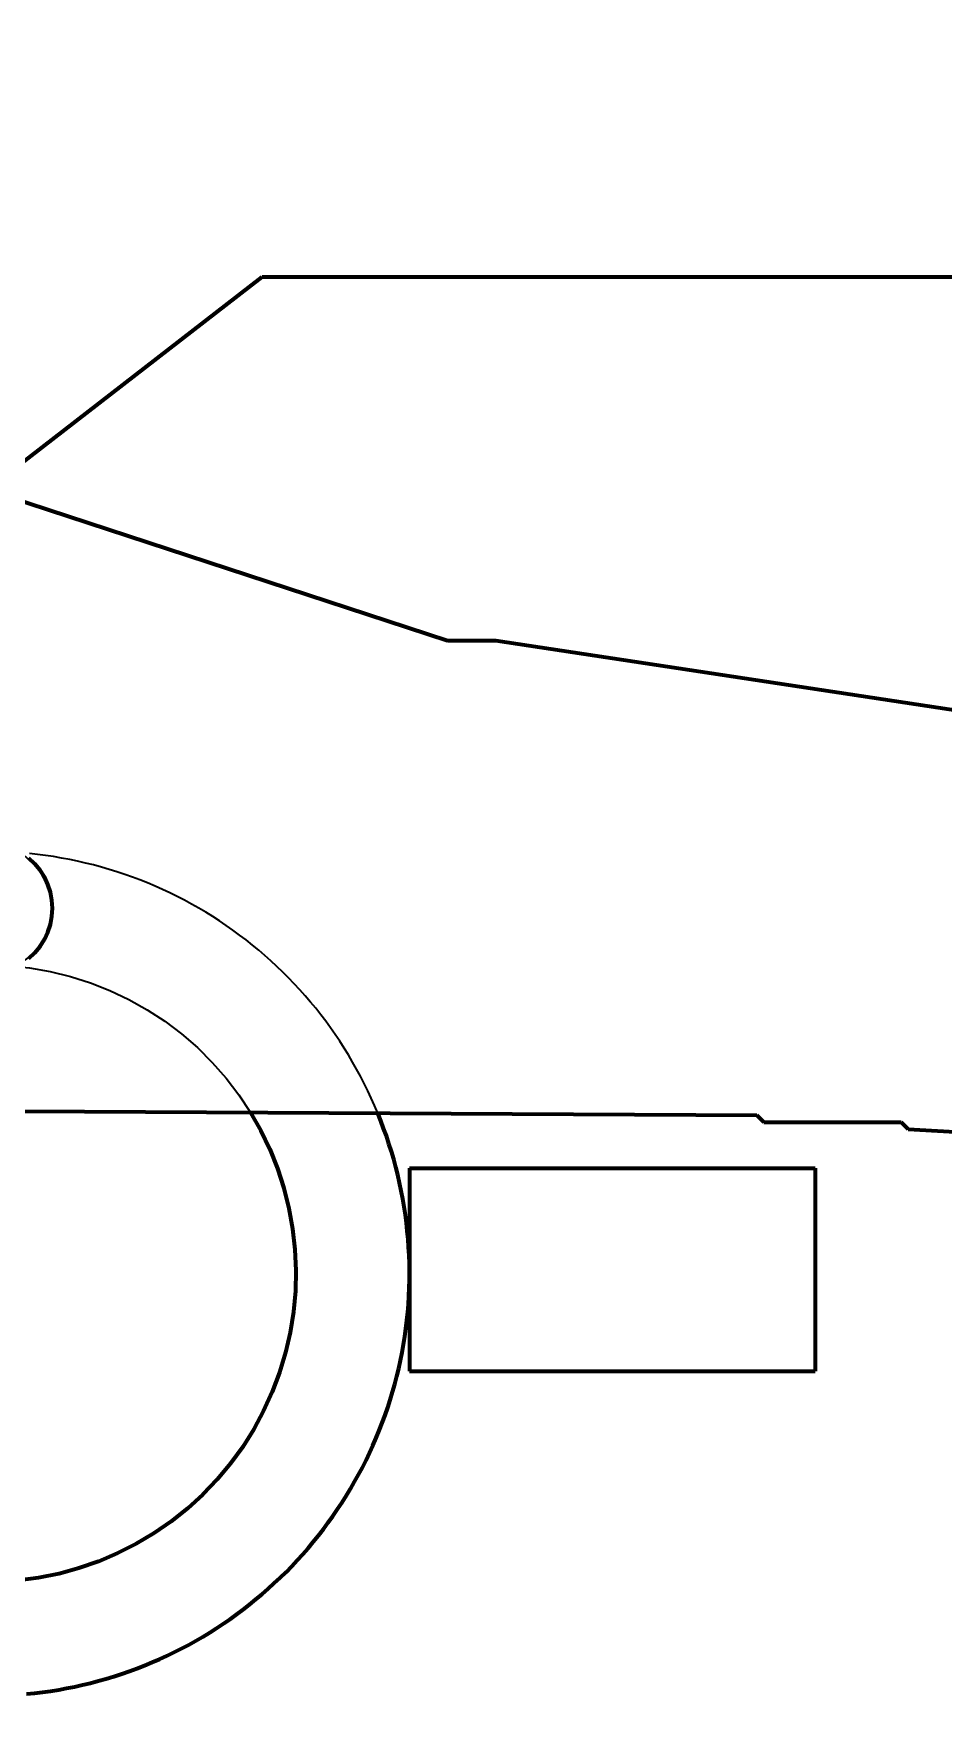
# Model space of a CAD drawing. Header units: millimetres. Extents: x 0 to 2208, y 0 to 420.
# Drawn here: x 818.8 to 841.23, y 304.5 to 345.7 of the extents above; entities that cross this region are included whole.
import ezdxf

# ---------------------------------------------------------------- set-up
doc = ezdxf.new("R2010")
doc.units = ezdxf.units.MM
doc.linetypes.add('IRAM-E-TRAZOS', pattern=[5, 4, -1])
for name, color, linetype, lineweight in [('01-VISIBLE', 7, 'CONTINUOUS', 70), ('02-OCULTA', 4, 'IRAM-E-TRAZOS', 35), ('08-FINA', 5, 'CONTINUOUS', 18)]:
    doc.layers.add(name, color=color, linetype=linetype, lineweight=lineweight)

msp = doc.modelspace()

# ---------------------------------------------------------------- linework, layer by layer
at = {"layer": '01-VISIBLE'}
for points in [[(804.967, 324.635), (824.437, 339.705)], [(824.437, 339.705), (880.403, 339.705)], [(829.007, 330.735), (818.177, 334.285)], [(830.197, 330.735), (829.007, 330.735)], [(846.957, 328.195), (830.197, 330.735)], [(819.267, 324.145), (819.254, 324.346), (819.216, 324.543), (819.154, 324.734), (819.069, 324.916), (818.961, 325.085), (818.833, 325.24), (818.687, 325.378)], [(818.687, 322.912), (818.833, 323.05), (818.961, 323.205), (819.069, 323.374), (819.154, 323.556), (819.216, 323.747), (819.254, 323.944), (819.267, 324.145)], [(806.487, 319.215), (836.627, 319.045)], [(824.147, 319.115), (824.4, 318.67), (824.622, 318.209), (824.812, 317.733), (824.97, 317.246), (825.095, 316.75), (825.187, 316.246), (825.244, 315.737), (825.266, 315.225), (825.254, 314.713), (825.208, 314.203), (825.128, 313.697), (825.013, 313.198), (824.865, 312.708), (824.685, 312.229), (824.473, 311.763), (824.229, 311.312), (823.956, 310.879), (823.655, 310.465), (823.326, 310.072), (822.972, 309.703), (822.593, 309.358), (822.192, 309.039), (821.771, 308.748), (821.331, 308.486), (820.874, 308.255), (820.403, 308.055), (819.919, 307.886), (819.425, 307.751), (818.923, 307.65), (818.415, 307.582)], [(818.627, 304.789), (818.826, 304.81), (819.025, 304.834), (819.223, 304.862), (819.421, 304.894), (819.618, 304.93), (819.815, 304.969), (820.01, 305.012), (820.205, 305.059), (820.399, 305.11), (820.591, 305.165), (820.783, 305.223), (820.974, 305.285), (821.163, 305.35), (821.351, 305.419), (821.537, 305.492), (821.723, 305.569), (821.906, 305.648), (822.088, 305.732), (822.269, 305.819), (822.448, 305.909), (822.625, 306.003), (822.8, 306.1), (822.973, 306.201), (823.144, 306.304), (823.314, 306.412), (823.481, 306.522), (823.646, 306.635), (823.808, 306.752), (823.969, 306.872), (824.127, 306.995), (824.283, 307.121), (824.436, 307.25), (824.587, 307.382), (824.735, 307.516), (824.881, 307.654), (825.024, 307.794), (825.164, 307.937), (825.301, 308.083), (825.436, 308.231), (825.568, 308.382), (825.696, 308.536), (825.822, 308.692), (825.945, 308.85), (826.065, 309.01), (826.181, 309.173), (826.295, 309.338), (826.405, 309.506), (826.512, 309.675), (826.616, 309.846), (826.716, 310.02), (826.813, 310.195), (826.907, 310.372), (826.997, 310.551), (827.084, 310.731), (827.167, 310.913), (827.247, 311.097), (827.323, 311.282), (827.395, 311.469), (827.464, 311.657), (827.53, 311.846), (827.591, 312.037), (827.649, 312.229), (827.704, 312.422), (827.754, 312.615), (827.801, 312.81), (827.844, 313.006), (827.884, 313.202), (827.919, 313.399), (827.951, 313.597), (827.979, 313.795), (828.003, 313.994), (828.023, 314.193), (828.039, 314.393), (828.052, 314.593), (828.061, 314.793), (828.066, 314.993), (828.067, 315.194), (828.064, 315.394), (828.057, 315.594), (828.046, 315.794), (828.032, 315.994), (828.014, 316.193), (827.992, 316.392), (827.966, 316.591), (827.936, 316.789), (827.902, 316.987), (827.865, 317.183), (827.824, 317.379), (827.779, 317.575), (827.73, 317.769), (827.678, 317.962), (827.622, 318.154), (827.562, 318.346), (827.498, 318.536), (827.431, 318.724), (827.361, 318.912), (827.286, 319.098)], [(836.627, 319.045), (836.797, 318.875)], [(836.797, 318.875), (840.187, 318.875)], [(840.187, 318.875), (840.357, 318.705)], [(840.357, 318.705), (849.327, 318.195)], [(828.067, 317.745), (838.067, 317.745)], [(828.067, 317.745), (828.067, 317.245), (828.067, 316.745), (828.067, 316.245), (828.067, 315.745), (828.067, 315.245), (828.067, 314.745), (828.067, 314.245), (828.067, 313.745), (828.067, 313.245), (828.067, 312.745)], [(838.067, 317.745), (838.067, 317.245), (838.067, 316.745), (838.067, 316.245), (838.067, 315.745), (838.067, 315.245), (838.067, 314.745), (838.067, 314.245), (838.067, 313.745), (838.067, 313.245), (838.067, 312.745)], [(828.067, 312.745), (838.067, 312.745)]]:
    msp.add_lwpolyline(points, dxfattribs=at)
at = {"layer": '02-OCULTA'}
for points in [[(804.967, 324.635), (824.437, 339.705)], [(824.437, 339.705), (880.403, 339.705)], [(829.007, 330.735), (818.177, 334.285)], [(830.197, 330.735), (829.007, 330.735)], [(846.957, 328.195), (830.197, 330.735)], [(818.378, 322.712), (818.832, 323.049), (819.141, 323.524), (819.265, 324.076), (819.189, 324.637), (818.923, 325.136), (818.499, 325.512)], [(827.286, 319.098), (827.208, 319.283), (827.126, 319.466), (827.041, 319.648), (826.953, 319.828), (826.86, 320.007), (826.765, 320.183), (826.666, 320.358), (826.563, 320.531), (826.458, 320.702), (826.349, 320.871), (826.237, 321.037), (826.121, 321.202), (826.003, 321.364), (825.881, 321.523), (825.756, 321.681), (825.629, 321.836), (825.498, 321.988), (825.364, 322.138), (825.228, 322.286), (825.088, 322.43), (824.946, 322.572), (824.802, 322.712), (824.654, 322.848), (824.504, 322.981), (824.351, 323.112), (824.196, 323.24), (824.039, 323.364), (823.879, 323.486), (823.717, 323.604), (823.552, 323.719), (823.385, 323.832), (823.217, 323.94), (823.046, 324.046), (822.873, 324.148), (822.698, 324.247), (822.521, 324.342), (822.343, 324.434), (822.163, 324.523), (821.981, 324.608), (821.797, 324.69), (821.612, 324.768), (821.425, 324.842), (821.237, 324.913), (821.048, 324.98), (820.858, 325.043), (820.666, 325.103), (820.473, 325.159), (820.279, 325.212), (820.084, 325.26), (819.888, 325.305), (819.692, 325.346), (819.494, 325.383), (819.296, 325.417), (819.098, 325.446), (818.898, 325.472), (818.699, 325.494)], [(819.267, 324.145), (819.254, 324.346), (819.216, 324.543), (819.154, 324.734), (819.069, 324.916), (818.961, 325.085), (818.833, 325.24), (818.687, 325.378)], [(819.267, 324.145), (819.254, 324.346), (819.216, 324.543), (819.154, 324.734), (819.069, 324.916), (818.961, 325.085), (818.833, 325.24), (818.687, 325.378)], [(818.687, 322.912), (818.833, 323.05), (818.961, 323.205), (819.069, 323.374), (819.154, 323.556), (819.216, 323.747), (819.254, 323.944), (819.267, 324.145)], [(818.687, 322.912), (818.833, 323.05), (818.961, 323.205), (819.069, 323.374), (819.154, 323.556), (819.216, 323.747), (819.254, 323.944), (819.267, 324.145)], [(817.667, 322.745), (818.184, 322.727), (818.698, 322.675), (819.208, 322.587), (819.711, 322.465), (820.204, 322.309), (820.685, 322.12), (821.153, 321.898), (821.604, 321.646), (822.037, 321.363), (822.45, 321.051), (822.841, 320.712), (823.207, 320.347), (823.548, 319.958), (823.862, 319.547), (824.147, 319.115)], [(806.487, 319.215), (836.627, 319.045)], [(836.627, 319.045), (836.797, 318.875)], [(836.797, 318.875), (840.187, 318.875)], [(840.187, 318.875), (840.357, 318.705)], [(840.357, 318.705), (849.327, 318.195)], [(828.067, 312.745), (828.067, 313.245), (828.067, 313.745), (828.067, 314.245), (828.067, 314.745), (828.067, 315.245), (828.067, 315.745), (828.067, 316.245), (828.067, 316.745), (828.067, 317.245), (828.067, 317.745)], [(838.067, 312.745), (838.067, 313.245), (838.067, 313.745), (838.067, 314.245), (838.067, 314.745), (838.067, 315.245), (838.067, 315.745), (838.067, 316.245), (838.067, 316.745), (838.067, 317.245), (838.067, 317.745)]]:
    msp.add_lwpolyline(points, dxfattribs=at)
at = {"layer": '08-FINA'}
msp.add_circle((816.667, 325.75), 65.25, dxfattribs=at)

doc.saveas('drawing.dxf')
